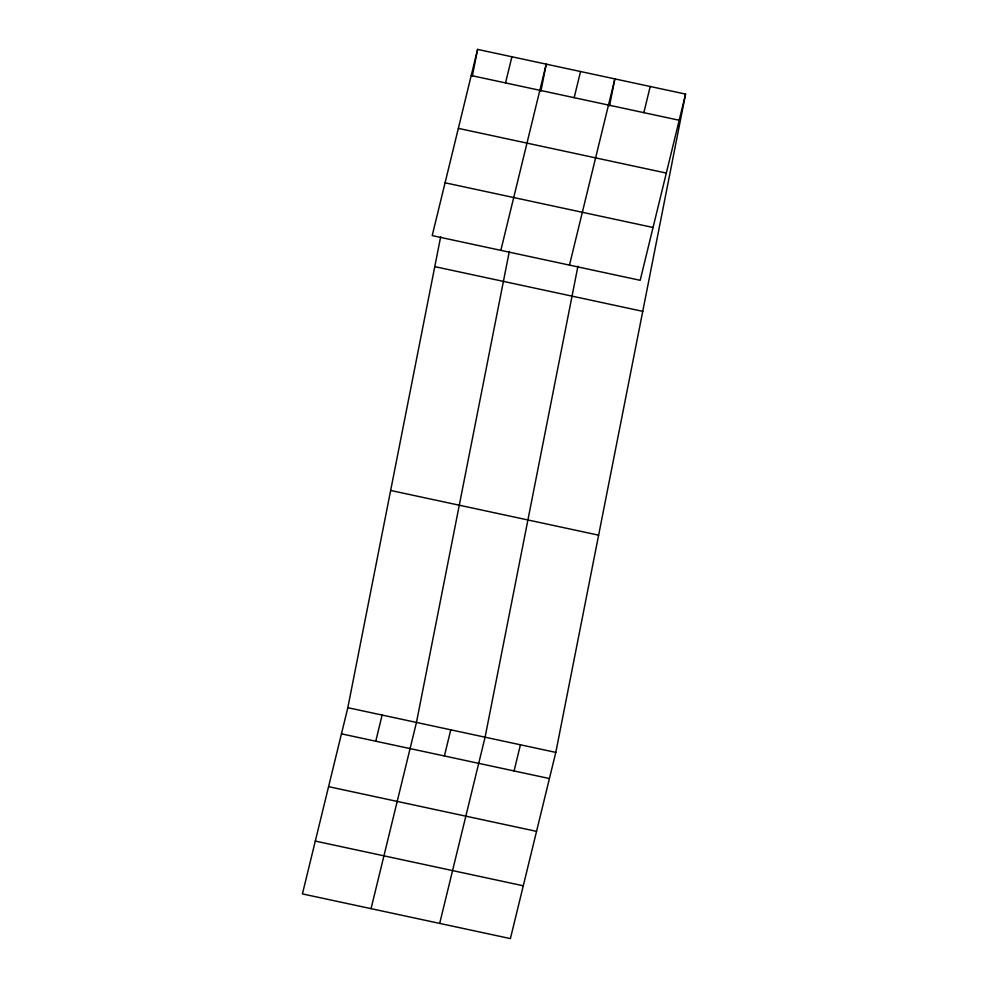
<?xml version="1.0" encoding="UTF-8"?>
<svg xmlns="http://www.w3.org/2000/svg" width="988" height="988" viewBox="0 0 988 988"><rect width="100%" height="100%" fill="white"/><g stroke="black" fill="none" stroke-linecap="round" stroke-linejoin="round"><path stroke-width="1.48" d="M685.573 94.095L640.175 280.308L432.201 235.601L477.599 49.4L685.573 94.095L555.799 752.399L510.401 938.6L302.427 893.905L347.825 707.692L440.685 236.675M472.276 76.372L477.599 49.4M509.314 251.421L416.454 722.45L371.056 908.651M540.918 91.118L546.228 64.146L500.842 250.359M577.943 266.18L485.083 737.196L439.697 923.397M609.547 105.864L614.857 78.904L569.471 265.105M505.535 82.93L511.908 56.773M375.761 741.222L382.134 715.065M574.164 97.676L580.549 71.531M444.39 755.968L450.775 729.823M643.843 112.657L650.215 86.499M514.069 770.949L520.441 744.791M471.227 75.545L679.188 120.252M458.346 128.366L666.32 173.073M445.082 182.792L653.056 227.487M434.769 266.637L642.743 311.331M390.643 490.456L598.617 535.163M347.825 707.692L555.799 752.399M341.453 733.849L549.414 778.544M328.572 786.658L536.546 831.365M315.308 841.084L523.282 885.779"/></g></svg>
